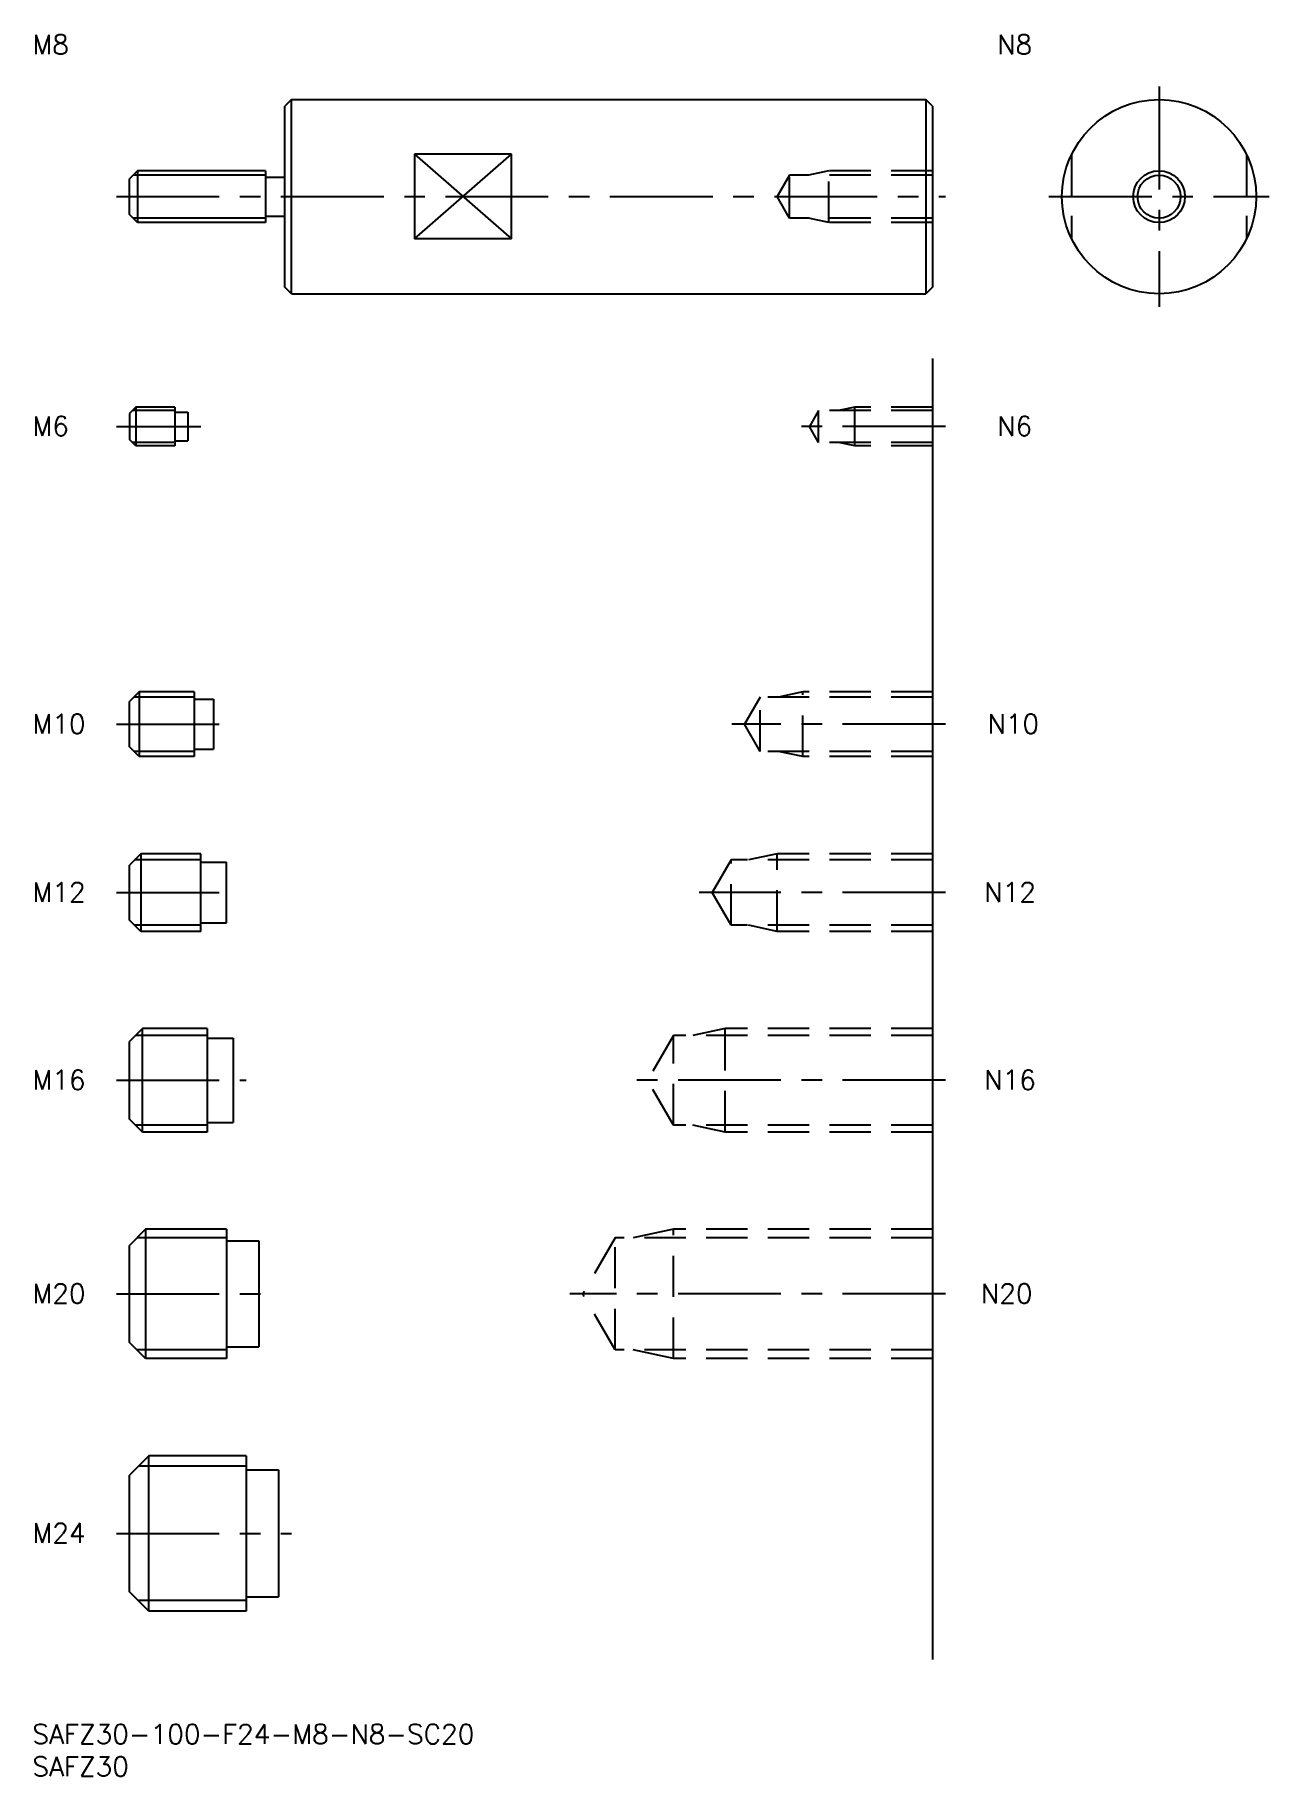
# Model space of a CAD drawing. Extents: x 0 to 191, y -8 to 261.
import ezdxf

# ---------------------------------------------------------------- set-up
doc = ezdxf.new("R2010")
doc.units = 0
doc.header["$LTSCALE"] = 0.5
doc.linetypes.add('CENTER', pattern=[50.8, 31.75, -6.35, 6.35, -6.35])
doc.linetypes.add('DASHED', pattern=[19.05, 12.7, -6.35])
for name, color, linetype in [('MSM_CENTER', 1, 'CENTER'), ('MSM_CONTINUOUS', 7, 'CONTINUOUS'), ('MSM_DASHED', 4, 'DASHED'), ('MSM_NARROW', 5, 'CONTINUOUS'), ('MSM_PART_NUMBER', 7, 'CONTINUOUS')]:
    doc.layers.add(name, color=color, linetype=linetype)
doc.styles.get("Standard").update_dxf_attribs({"font": 'txt.shx', "height": 1, "bigfont": 'bigfont.shx'})

# ---------------------------------------------------------------- blocks, each defined once
blk = doc.blocks.new('*U16')
at = {"layer": 'MSM_PART_NUMBER'}
blk.add_text('SAFZ30-100-F24-M8-N8-SC20', height=3, dxfattribs=at).set_placement((0, -3))
blk = doc.blocks.new('*U17')
at = {"layer": 'MSM_PART_NUMBER'}
blk.add_text('SAFZ30', height=3, dxfattribs=at).set_placement((0, -8))
blk = doc.blocks.new('*U18')
at = {"layer": 'MSM_PART_NUMBER'}
blk.add_text('N20', height=3, dxfattribs=at).set_placement((146.5, 65.06))
blk = doc.blocks.new('*U19')
at = {"layer": 'MSM_PART_NUMBER'}
blk.add_text('N16', height=3, dxfattribs=at).set_placement((147, 98.06))
blk = doc.blocks.new('*U20')
at = {"layer": 'MSM_PART_NUMBER'}
blk.add_text('N12', height=3, dxfattribs=at).set_placement((147, 127.06))
blk = doc.blocks.new('*U21')
at = {"layer": 'MSM_PART_NUMBER'}
blk.add_text('N10', height=3, dxfattribs=at).set_placement((147.5, 153.06))
blk = doc.blocks.new('*U22')
at = {"layer": 'MSM_PART_NUMBER'}
blk.add_text('N6', height=3, dxfattribs=at).set_placement((149, 199.06))
blk = doc.blocks.new('*U23')
at = {"layer": 'MSM_PART_NUMBER'}
blk.add_text('M24', height=3, dxfattribs=at).set_placement((0, 28.06))
blk = doc.blocks.new('*U24')
at = {"layer": 'MSM_PART_NUMBER'}
blk.add_text('M20', height=3, dxfattribs=at).set_placement((0, 65.06))
blk = doc.blocks.new('*U25')
at = {"layer": 'MSM_PART_NUMBER'}
blk.add_text('M16', height=3, dxfattribs=at).set_placement((0, 98.06))
blk = doc.blocks.new('*U26')
at = {"layer": 'MSM_PART_NUMBER'}
blk.add_text('M12', height=3, dxfattribs=at).set_placement((0, 127.06))
blk = doc.blocks.new('*U27')
at = {"layer": 'MSM_PART_NUMBER'}
blk.add_text('M10', height=3, dxfattribs=at).set_placement((0, 153.06))
blk = doc.blocks.new('*U28')
at = {"layer": 'MSM_PART_NUMBER'}
blk.add_text('M8', height=3, dxfattribs=at).set_placement((0, 258))
blk = doc.blocks.new('*U29')
at = {"layer": 'MSM_PART_NUMBER'}
blk.add_text('N8', height=3, dxfattribs=at).set_placement((149, 258))
blk = doc.blocks.new('*U30')
at = {"layer": 'MSM_PART_NUMBER'}
blk.add_text('M6', height=3, dxfattribs=at).set_placement((0, 199.06))

msp = doc.modelspace()

# ---------------------------------------------------------------- linework, layer by layer
at = {"layer": 'MSM_CENTER'}
for p, q in [((174, 253), (174, 219)), ((13, 236), (141, 236)), ((157, 236), (191, 236)), ((13, 200.5), (26, 200.5)), ((141, 200.5), (118, 200.5)), ((13, 154.5), (30, 154.5)), ((141, 154.5), (108, 154.5)), ((13, 128.5), (32, 128.5)), ((141, 128.5), (103, 128.5)), ((13, 99.5), (33, 99.5)), ((141, 99.5), (93, 99.5)), ((13, 66.5), (37, 66.5)), ((141, 66.5), (83, 66.5)), ((13, 29.5), (40, 29.5))]:
    msp.add_line(p, q, dxfattribs=at)
at = {"layer": 'MSM_CONTINUOUS'}
for p, q in [((40, 251), (39, 250)), ((40, 251), (138, 251)), ((40, 221), (40, 251)), ((139, 250), (138, 251)), ((138, 251), (138, 221)), ((39, 222), (39, 250)), ((139, 250), (139, 222)), ((74, 242.54), (59, 242.54)), ((59, 242.54), (59, 229.46)), ((74, 229.46), (74, 242.54)), ((16.25, 240), (15, 238.75)), ((36, 240), (16.25, 240)), ((16.25, 240), (16.25, 232)), ((36, 240), (36, 232)), ((15, 233.25), (15, 238.75)), ((36, 239), (39, 239)), ((16.25, 232), (15, 233.25)), ((36, 232), (16.25, 232)), ((36, 233), (39, 233)), ((74, 229.46), (59, 229.46)), ((40, 221), (39, 222)), ((40, 221), (138, 221)), ((139, 222), (138, 221)), ((139, 211), (139, 10)), ((16, 203.5), (15, 202.5)), ((15, 202.5), (15, 198.5)), ((22, 203.5), (16, 203.5)), ((16, 203.5), (16, 197.5)), ((22, 203.5), (22, 197.5)), ((22, 202.7), (24, 202.7)), ((24, 202.7), (24, 198.3)), ((16, 197.5), (15, 198.5)), ((22, 197.5), (16, 197.5)), ((22, 198.3), (24, 198.3)), ((16.5, 159.5), (15, 158)), ((25, 159.5), (16.5, 159.5)), ((16.5, 159.5), (16.5, 149.5)), ((25, 159.5), (25, 149.5)), ((15, 151), (15, 158)), ((25, 158.35), (28, 158.35)), ((28, 158.35), (28, 150.65)), ((16.5, 149.5), (15, 151)), ((25, 150.65), (28, 150.65)), ((25, 149.5), (16.5, 149.5)), ((16.75, 134.5), (15, 132.75)), ((15, 124.25), (15, 132.75)), ((26, 134.5), (16.75, 134.5)), ((16.75, 134.5), (16.75, 122.5)), ((26, 122.5), (26, 134.5)), ((26, 133.2), (30, 133.2)), ((30, 123.8), (30, 133.2)), ((16.75, 122.5), (15, 124.25)), ((26, 123.8), (30, 123.8)), ((26, 122.5), (16.75, 122.5)), ((17, 107.5), (15, 105.5)), ((15, 93.5), (15, 105.5)), ((27, 107.5), (17, 107.5)), ((17, 91.5), (17, 107.5)), ((27, 107.5), (27, 91.5)), ((27, 106), (31, 106)), ((31, 106), (31, 93)), ((17, 91.5), (15, 93.5)), ((27, 91.5), (17, 91.5)), ((27, 93), (31, 93)), ((17.5, 76.5), (15, 74)), ((30, 76.5), (17.5, 76.5)), ((17.5, 76.5), (17.5, 56.5)), ((30, 76.5), (30, 56.5)), ((15, 59), (15, 74)), ((30, 74.7), (35, 74.7)), ((35, 74.7), (35, 58.3)), ((17.5, 56.5), (15, 59)), ((30, 56.5), (17.5, 56.5)), ((30, 58.3), (35, 58.3)), ((18, 41.5), (15, 38.5)), ((33, 41.5), (18, 41.5)), ((18, 17.5), (18, 41.5)), ((33, 41.5), (33, 17.5)), ((15, 20.5), (15, 38.5)), ((33, 39.3), (38, 39.3)), ((38, 39.3), (38, 19.7)), ((18, 17.5), (15, 20.5)), ((33, 19.7), (38, 19.7)), ((33, 17.5), (18, 17.5))]:
    msp.add_line(p, q, dxfattribs=at)
for radius in [15, 3.32]:
    msp.add_circle((174, 236), radius, dxfattribs=at)
at = {"layer": 'MSM_DASHED'}
for p, q in [((160.5, 242.54), (160.5, 229.46)), ((187.5, 242.54), (187.5, 229.46)), ((123, 240), (119.87, 239.32)), ((123, 232), (123, 240)), ((139, 240), (123, 240)), ((116.92, 239.32), (115, 236)), ((116.92, 232.68), (116.92, 239.32)), ((139, 239.32), (116.92, 239.32)), ((116.92, 232.68), (115, 236)), ((139, 232.68), (116.92, 232.68)), ((123, 232), (119.87, 232.68)), ((139, 232), (123, 232)), ((121.42, 202.96), (120, 200.5)), ((139, 202.96), (121.42, 202.96)), ((121.42, 198.04), (121.42, 202.96)), ((127, 203.5), (124.5, 202.96)), ((139, 203.5), (127, 203.5)), ((127, 197.5), (127, 203.5)), ((121.42, 198.04), (120, 200.5)), ((139, 198.04), (121.42, 198.04)), ((127, 197.5), (124.5, 198.04)), ((139, 197.5), (127, 197.5)), ((119, 159.5), (115.25, 158.69)), ((119, 149.5), (119, 159.5)), ((139, 159.5), (119, 159.5)), ((112.42, 158.69), (110, 154.5)), ((112.42, 150.31), (112.42, 158.69)), ((139, 158.69), (112.42, 158.69)), ((112.42, 150.31), (110, 154.5)), ((139, 150.31), (112.42, 150.31)), ((119, 149.5), (115.25, 150.31)), ((139, 149.5), (119, 149.5)), ((107.92, 133.55), (105, 128.5)), ((107.92, 123.45), (107.92, 133.55)), ((139, 133.55), (107.92, 133.55)), ((115, 134.5), (110.62, 133.55)), ((115, 122.5), (115, 134.5)), ((139, 134.5), (115, 134.5)), ((107.92, 123.45), (105, 128.5)), ((139, 123.45), (107.92, 123.45)), ((115, 122.5), (110.62, 123.45)), ((139, 122.5), (115, 122.5)), ((98.99, 106.42), (95, 99.5)), ((98.99, 92.58), (98.99, 106.42)), ((139, 106.42), (98.99, 106.42)), ((107, 107.5), (102, 106.42)), ((107, 91.5), (107, 107.5)), ((139, 107.5), (107, 107.5)), ((98.99, 92.58), (95, 99.5)), ((139, 92.58), (98.99, 92.58)), ((107, 91.5), (102, 92.58)), ((139, 91.5), (107, 91.5)), ((99, 76.5), (92.75, 75.15)), ((139, 76.5), (99, 76.5)), ((99, 56.5), (99, 76.5)), ((89.99, 75.15), (85, 66.5)), ((139, 75.15), (89.99, 75.15)), ((89.99, 57.85), (89.99, 75.15)), ((89.99, 57.85), (85, 66.5)), ((139, 57.85), (89.99, 57.85)), ((99, 56.5), (92.75, 57.85)), ((139, 56.5), (99, 56.5))]:
    msp.add_line(p, q, dxfattribs=at)
at = {"layer": 'MSM_NARROW'}
for p, q in [((59, 242.54), (74, 229.46)), ((59, 229.46), (74, 242.54)), ((36, 239.32), (15.57, 239.32)), ((36, 232.68), (15.57, 232.68)), ((22, 202.96), (15.46, 202.96)), ((22, 198.04), (15.46, 198.04)), ((25, 158.69), (15.69, 158.69)), ((25, 150.31), (15.69, 150.31)), ((26, 133.55), (15.8, 133.55)), ((26, 123.45), (15.8, 123.45)), ((27, 106.42), (15.92, 106.42)), ((27, 92.58), (15.92, 92.58)), ((30, 75.15), (16.15, 75.15)), ((30, 57.85), (16.15, 57.85)), ((33, 39.88), (16.38, 39.88)), ((33, 19.12), (16.38, 19.12))]:
    msp.add_line(p, q, dxfattribs=at)
msp.add_circle((174, 236), 4, dxfattribs=at)

# ---------------------------------------------------------------- block references
at = {"layer": 'MSM_CONTINUOUS'}
for name in ['*U28', '*U29', '*U30', '*U22', '*U27', '*U21', '*U26', '*U20', '*U25', '*U19', '*U24', '*U18', '*U23', '*U16', '*U17']:
    msp.add_blockref(name, (0, 0), dxfattribs=at)

doc.saveas('drawing.dxf')
